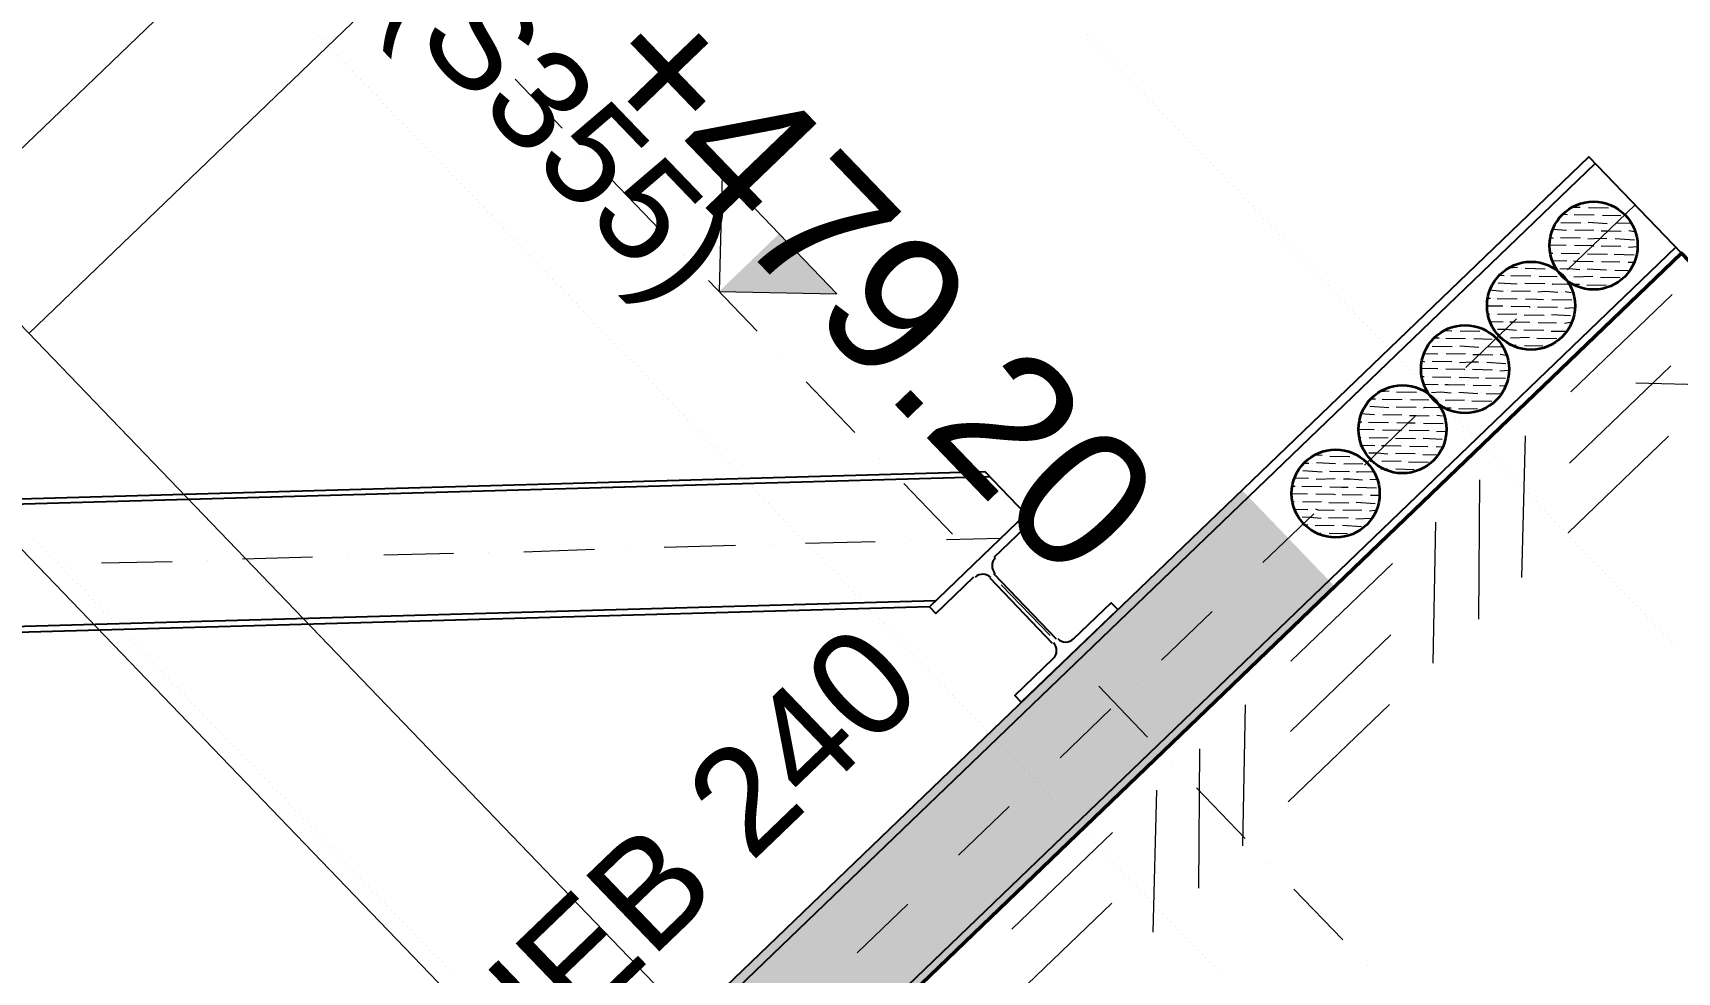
# Model space of a CAD drawing. Header units: metres. Extents: x 2687650.8 to 2687727.1, y 1234407.3 to 1234484.3.
# Drawn here: x 2687704.517 to 2687707.484, y 1234452.762 to 1234454.457 of the extents above; entities that cross this region are included whole.
import ezdxf

# ---------------------------------------------------------------- set-up
doc = ezdxf.new("R2010")
doc.units = ezdxf.units.M
for name, color, linetype in [('PDF_A__BEMH', 7, 'Continuous'), ('PDF_Ebene 2', 7, 'Continuous'), ('PDF_Text', 7, 'Continuous')]:
    doc.layers.add(name, color=color, linetype=linetype)
for name, color, linetype, true_color in [('PDF_Böschung Aushub', 7, 'Continuous', 0x7f7f7f), ('PDF_E_Schnitte_1_50', 7, 'Continuous', 0x7f7f7f), ('PDF_Farbe71', 7, 'Continuous', 0xbfff7f)]:
    doc.layers.add(name, color=color, linetype=linetype, true_color=true_color)
doc.styles.add('PDF Arial', font='arial.ttf')

# ---------------------------------------------------------------- blocks, each defined once
blk = doc.blocks.new('A$C1c84ec86')
at = {"layer": 'PDF_Farbe71', "transparency": 33554559}
blk.add_hatch(color=256, dxfattribs=at).paths.add_polyline_path([(3882.25, 4049.47), (3858.12, 4049.47), (3858.12, 3567.07), (3882.25, 3567.07)])
at = {"layer": 'PDF_A__BEMH', "lineweight": 20}
blk.add_lwpolyline([(3766.89, 4006.29), (3781.92, 4021.31), (3752.07, 4021.31)], close=True, dxfattribs=at)
at = {"layer": 'PDF_A__BEMH', "transparency": 33554559}
blk.add_solid([(3766.89, 4006.29), (3766.89, 4021.31), (3781.92, 4021.31)], dxfattribs=at)
at = {"layer": 'PDF_Böschung Aushub', "lineweight": 18}
for points in [[(3867.43, 4130.75), (3869.76, 4133.08)], [(3868.06, 4133.29), (3868.06, 4133.5)], [(3870.18, 4131.38), (3870.18, 4131.59), (3872.09, 4133.5)], [(3870.39, 4133.71), (3870.39, 4133.71)], [(3864.68, 4129.9), (3867.22, 4132.44)], [(3866.58, 4128), (3869.12, 4130.32)], [(3866.79, 4130.11), (3866.79, 4130.11)], [(3867.64, 4132.86), (3867.64, 4132.86)], [(3869.33, 4128.63), (3870.18, 4129.48), (3871.87, 4131.17)], [(3869.55, 4130.96), (3869.55, 4130.96)], [(3872.09, 4129.48), (3874.63, 4131.81)], [(3872.3, 4131.59), (3872.3, 4131.59)], [(3872.72, 4132.23), (3873.57, 4132.86)], [(3874.84, 4130.11), (3875.9, 4131.38)], [(3862.56, 4127.78), (3863.62, 4128.84)], [(3863.83, 4127.15), (3866.37, 4129.69)], [(3864.25, 4129.48), (3864.25, 4129.48)], [(3865.95, 4125.24), (3868.28, 4127.78)], [(3866.16, 4127.36), (3866.16, 4127.36)], [(3868.7, 4125.88), (3870.18, 4127.57), (3871.03, 4128.42)], [(3868.91, 4128.21), (3868.91, 4128.21)], [(3871.24, 4126.73), (3873.78, 4129.27)], [(3871.66, 4128.84), (3871.66, 4128.84)], [(3873.36, 4124.82), (3875.69, 4127.15)], [(3873.99, 4127.36), (3876.53, 4129.9)], [(3874.2, 4129.69), (3874.2, 4129.69)], [(3876.11, 4125.46), (3878.01, 4127.36)], [(3876.32, 4127.78), (3876.32, 4127.78)], [(3876.74, 4128.21), (3877.38, 4128.84)], [(3862.35, 4125.67), (3862.98, 4126.3)], [(3862.98, 4122.49), (3864.89, 4124.19)], [(3863.2, 4124.4), (3865.74, 4126.94)], [(3863.41, 4126.73), (3863.41, 4126.73)], [(3865.1, 4122.49), (3867.64, 4125.03)], [(3865.31, 4124.82), (3865.31, 4124.82)], [(3867.85, 4123.34), (3870.18, 4125.67), (3870.39, 4125.67)], [(3868.06, 4125.46), (3868.06, 4125.46)], [(3870.6, 4123.97), (3873.14, 4126.51)], [(3870.82, 4126.3), (3870.82, 4126.3)], [(3872.51, 4122.07), (3875.05, 4124.4)], [(3872.72, 4124.19), (3872.72, 4124.19)], [(3873.57, 4126.94), (3873.57, 4126.94)], [(3875.26, 4122.7), (3877.8, 4125.24)], [(3875.47, 4125.03), (3875.47, 4125.03)], [(3862.77, 4123.97), (3862.77, 4123.97)], [(3863.83, 4121.22), (3864.25, 4121.43)], [(3864.68, 4120.16), (3866.79, 4122.28)], [(3864.68, 4122.07), (3864.68, 4122.07)], [(3867.22, 4120.59), (3869.55, 4122.92)], [(3867.43, 4122.7), (3867.43, 4122.7)], [(3869.76, 4121.22), (3870.18, 4121.65), (3872.3, 4123.76)], [(3870.18, 4123.55), (3870.18, 4123.55)], [(3871.87, 4119.32), (3874.2, 4121.86)], [(3872.09, 4121.43), (3872.09, 4121.43)], [(3874.63, 4119.95), (3876.96, 4122.49)], [(3874.84, 4122.28), (3874.84, 4122.28)], [(3877.59, 4122.92), (3877.59, 4122.92)], [(3865.74, 4119.11), (3866.16, 4119.53)], [(3866.58, 4119.95), (3866.58, 4119.95)], [(3867.01, 4118.47), (3868.91, 4120.38)], [(3869.12, 4118.47), (3870.18, 4119.74), (3871.66, 4121.01)], [(3869.33, 4120.8), (3869.33, 4120.8)], [(3870.39, 4117.84), (3870.82, 4118.26)], [(3871.24, 4118.89), (3871.24, 4118.89)], [(3872.72, 4118.26), (3873.57, 4119.11)], [(3873.99, 4119.53), (3873.99, 4119.53)], [(3864.68, 4114.03), (3867.22, 4116.57)], [(3867.43, 4114.87), (3869.76, 4117.2)], [(3867.64, 4116.99), (3867.64, 4116.99)], [(3868.06, 4117.62), (3868.06, 4117.62)], [(3868.7, 4118.05), (3868.7, 4118.05)], [(3869.33, 4112.76), (3870.18, 4113.81), (3871.87, 4115.3)], [(3870.18, 4115.51), (3870.18, 4115.72), (3872.09, 4117.62)], [(3870.39, 4117.84), (3870.39, 4117.84)], [(3872.09, 4113.6), (3874.63, 4116.14)], [(3872.3, 4115.72), (3872.3, 4115.72)], [(3872.72, 4116.35), (3873.57, 4116.99)], [(3874.84, 4114.24), (3875.9, 4115.51)], [(3862.56, 4111.91), (3863.62, 4113.18)], [(3863.83, 4111.27), (3866.37, 4113.81)], [(3864.25, 4113.6), (3864.25, 4113.6)], [(3866.58, 4112.12), (3869.12, 4114.66)], [(3866.79, 4114.24), (3866.79, 4114.24)], [(3868.7, 4110.22), (3870.18, 4111.7), (3871.03, 4112.54)], [(3868.91, 4112.33), (3868.91, 4112.33)], [(3869.55, 4115.08), (3869.55, 4115.08)], [(3871.24, 4110.85), (3873.78, 4113.39)], [(3871.66, 4113.18), (3871.66, 4113.18)], [(3873.99, 4111.7), (3876.53, 4114.03)], [(3874.2, 4113.81), (3874.2, 4113.81)], [(3876.74, 4112.33), (3877.38, 4113.18)], [(3862.35, 4109.79), (3862.98, 4110.43)], [(3863.2, 4108.73), (3865.74, 4111.06)], [(3863.41, 4110.85), (3863.41, 4110.85)], [(3865.95, 4109.37), (3868.28, 4111.91)], [(3866.16, 4111.7), (3866.16, 4111.7)], [(3867.85, 4107.46), (3870.18, 4109.79), (3870.39, 4109.79)], [(3868.06, 4109.58), (3868.06, 4109.58)], [(3870.6, 4108.1), (3873.14, 4110.64)], [(3870.82, 4110.43), (3870.82, 4110.43)], [(3873.36, 4108.95), (3875.69, 4111.27)], [(3873.57, 4111.06), (3873.57, 4111.06)], [(3875.26, 4106.83), (3877.8, 4109.37)], [(3876.11, 4109.58), (3878.01, 4111.49)], [(3876.32, 4111.91), (3876.32, 4111.91)], [(3862.77, 4108.1), (3862.77, 4108.1)], [(3862.98, 4106.62), (3864.89, 4108.31)], [(3864.68, 4104.29), (3866.79, 4106.41)], [(3865.1, 4106.62), (3867.64, 4109.16)], [(3865.31, 4108.95), (3865.31, 4108.95)], [(3867.22, 4104.71), (3869.55, 4107.25)], [(3867.43, 4106.83), (3867.43, 4106.83)], [(3869.76, 4105.35), (3870.18, 4105.77), (3872.3, 4107.89)], [(3870.18, 4107.68), (3870.18, 4107.68)], [(3872.51, 4106.19), (3875.05, 4108.73)], [(3872.72, 4108.31), (3872.72, 4108.31)], [(3874.63, 4104.29), (3876.96, 4106.62)], [(3874.84, 4106.41), (3874.84, 4106.41)], [(3875.47, 4109.16), (3875.47, 4109.16)], [(3877.59, 4107.25), (3877.59, 4107.25)], [(3863.83, 4105.35), (3864.25, 4105.77)], [(3864.68, 4106.19), (3864.68, 4106.19)], [(3865.74, 4103.44), (3866.16, 4103.65)], [(3866.58, 4104.29), (3866.58, 4104.29)], [(3867.01, 4102.6), (3868.91, 4104.5)], [(3869.12, 4102.81), (3870.18, 4103.87), (3871.66, 4105.14)], [(3869.33, 4104.92), (3869.33, 4104.92)], [(3871.87, 4103.44), (3874.2, 4105.98)], [(3872.09, 4105.77), (3872.09, 4105.77)], [(3873.99, 4103.65), (3873.99, 4103.65)], [(3867.43, 4098.57), (3869.76, 4100.9)], [(3867.64, 4100.69), (3867.64, 4100.69)], [(3868.06, 4101.11), (3868.06, 4101.33)], [(3868.7, 4102.17), (3868.7, 4102.17)], [(3870.18, 4099.21), (3870.18, 4099.42), (3872.09, 4101.33)], [(3870.39, 4101.96), (3870.82, 4102.38)], [(3870.39, 4101.54), (3870.39, 4101.54)], [(3871.24, 4103.02), (3871.24, 4103.02)], [(3872.72, 4102.38), (3873.57, 4103.23)], [(3872.72, 4100.06), (3873.57, 4100.69)], [(3863.83, 4094.98), (3866.37, 4097.52)], [(3864.68, 4097.73), (3867.22, 4100.27)], [(3866.58, 4095.82), (3869.12, 4098.15)], [(3866.79, 4097.94), (3866.79, 4097.94)], [(3869.33, 4096.46), (3870.18, 4097.3), (3871.87, 4099)], [(3869.55, 4098.79), (3869.55, 4098.79)], [(3872.09, 4097.3), (3874.63, 4099.63)], [(3872.3, 4099.42), (3872.3, 4099.42)], [(3873.99, 4095.19), (3876.53, 4097.73)], [(3874.2, 4097.52), (3874.2, 4097.52)], [(3874.84, 4097.94), (3875.9, 4099.21)], [(3862.56, 4095.61), (3863.62, 4096.67)], [(3863.2, 4092.22), (3865.74, 4094.76)], [(3863.41, 4094.55), (3863.41, 4094.55)], [(3864.25, 4097.3), (3864.25, 4097.3)], [(3865.95, 4093.07), (3868.28, 4095.61)], [(3866.16, 4095.19), (3866.16, 4095.19)], [(3868.7, 4093.71), (3870.18, 4095.4), (3871.03, 4096.25)], [(3868.91, 4096.03), (3868.91, 4096.03)], [(3871.24, 4094.55), (3873.78, 4097.09)], [(3871.66, 4096.67), (3871.66, 4096.67)], [(3873.36, 4092.65), (3875.69, 4094.98)], [(3873.57, 4094.76), (3873.57, 4094.76)], [(3876.11, 4093.28), (3878.01, 4095.19)], [(3876.32, 4095.61), (3876.32, 4095.61)], [(3876.74, 4096.03), (3877.38, 4096.67)], [(3862.35, 4093.49), (3862.98, 4094.13)], [(3862.77, 4091.8), (3862.77, 4091.8)], [(3862.98, 4090.11), (3864.89, 4092.01)], [(3865.1, 4090.32), (3867.64, 4092.86)], [(3865.31, 4092.65), (3865.31, 4092.65)], [(3867.85, 4091.17), (3870.18, 4093.49), (3870.39, 4093.49)], [(3868.06, 4093.28), (3868.06, 4093.28)], [(3869.76, 4089.05), (3870.18, 4089.47), (3872.3, 4091.59)], [(3870.6, 4091.8), (3873.14, 4094.34)], [(3870.82, 4094.13), (3870.82, 4094.13)], [(3872.51, 4089.9), (3875.05, 4092.22)], [(3872.72, 4092.01), (3872.72, 4092.01)], [(3875.26, 4090.53), (3877.8, 4093.07)], [(3875.47, 4092.86), (3875.47, 4092.86)], [(3863.83, 4089.05), (3864.25, 4089.26)], [(3864.68, 4087.99), (3866.79, 4090.11)], [(3864.68, 4089.9), (3864.68, 4089.9)], [(3867.22, 4088.41), (3869.55, 4090.74)], [(3867.43, 4090.53), (3867.43, 4090.53)], [(3869.12, 4086.3), (3870.18, 4087.57), (3871.66, 4088.84)], [(3869.33, 4088.63), (3869.33, 4088.63)], [(3870.18, 4091.38), (3870.18, 4091.38)], [(3871.87, 4087.14), (3874.2, 4089.68)], [(3872.09, 4089.26), (3872.09, 4089.26)], [(3874.63, 4087.78), (3876.96, 4090.32)], [(3874.84, 4090.11), (3874.84, 4090.11)], [(3877.59, 4090.74), (3877.59, 4090.74)], [(3865.74, 4086.93), (3866.16, 4087.36)], [(3866.58, 4087.78), (3866.58, 4087.78)], [(3867.01, 4086.3), (3868.91, 4088.2)], [(3868.7, 4085.87), (3868.7, 4085.87)], [(3870.39, 4085.66), (3870.82, 4086.09)], [(3870.39, 4085.66), (3870.39, 4085.66)], [(3871.24, 4086.72), (3871.24, 4086.72)], [(3872.72, 4086.09), (3873.57, 4086.93)], [(3873.99, 4087.36), (3873.99, 4087.36)], [(3864.68, 4081.85), (3867.22, 4084.39)], [(3867.43, 4082.7), (3869.76, 4085.03)], [(3867.64, 4084.82), (3867.64, 4084.82)], [(3868.06, 4085.45), (3868.06, 4085.45)], [(3869.33, 4080.58), (3870.18, 4081.43), (3871.87, 4083.12)], [(3869.55, 4082.91), (3869.55, 4082.91)], [(3870.18, 4083.33), (3870.18, 4083.55), (3872.09, 4085.45)], [(3872.09, 4081.43), (3874.63, 4083.97)], [(3872.3, 4083.55), (3872.3, 4083.55)], [(3872.72, 4084.18), (3873.57, 4084.82)], [(3874.84, 4082.06), (3875.9, 4083.33)], [(3862.56, 4079.74), (3863.62, 4081.01)], [(3863.83, 4079.1), (3866.37, 4081.64)], [(3864.25, 4081.43), (3864.25, 4081.43)], [(3865.95, 4077.2), (3868.28, 4079.74)], [(3866.58, 4079.95), (3869.12, 4082.49)], [(3866.79, 4082.06), (3866.79, 4082.06)], [(3868.7, 4078.04), (3870.18, 4079.52), (3871.03, 4080.37)], [(3868.91, 4080.16), (3868.91, 4080.16)], [(3871.24, 4078.68), (3873.78, 4081.22)], [(3871.66, 4081.01), (3871.66, 4081.01)], [(3873.99, 4079.52), (3876.53, 4081.85)], [(3874.2, 4081.64), (3874.2, 4081.64)], [(3876.32, 4079.74), (3876.32, 4079.74)], [(3876.74, 4080.16), (3877.38, 4080.79)], [(3862.35, 4077.62), (3862.98, 4078.25)], [(3863.2, 4076.56), (3865.74, 4078.89)], [(3863.41, 4078.68), (3863.41, 4078.68)], [(3865.1, 4074.44), (3867.64, 4076.98)], [(3865.31, 4076.77), (3865.31, 4076.77)], [(3866.16, 4079.52), (3866.16, 4079.52)], [(3867.85, 4075.29), (3870.18, 4077.62), (3870.39, 4077.62)], [(3868.06, 4077.41), (3868.06, 4077.41)], [(3870.6, 4075.93), (3873.14, 4078.47)], [(3870.82, 4078.25), (3870.82, 4078.25)], [(3873.36, 4076.77), (3875.69, 4079.1)], [(3873.57, 4078.89), (3873.57, 4078.89)], [(3875.26, 4074.66), (3877.8, 4077.2)], [(3875.47, 4076.98), (3875.47, 4076.98)], [(3876.11, 4077.41), (3878.01, 4079.31)], [(3862.77, 4075.93), (3862.77, 4075.93)], [(3862.98, 4074.44), (3864.89, 4076.14)], [(3864.68, 4072.12), (3866.79, 4074.23)], [(3864.68, 4074.02), (3864.68, 4074.02)], [(3867.22, 4072.54), (3869.55, 4075.08)], [(3867.43, 4074.66), (3867.43, 4074.66)], [(3869.76, 4073.17), (3870.18, 4073.6), (3872.3, 4075.71)], [(3870.18, 4075.5), (3870.18, 4075.5)], [(3871.87, 4071.27), (3874.2, 4073.81)], [(3872.51, 4074.02), (3875.05, 4076.56)], [(3872.72, 4076.14), (3872.72, 4076.14)], [(3874.63, 4072.12), (3876.96, 4074.44)], [(3874.84, 4074.23), (3874.84, 4074.23)], [(3877.59, 4075.08), (3877.59, 4075.08)], [(3863.83, 4073.17), (3864.25, 4073.6)], [(3865.74, 4071.27), (3866.16, 4071.48)], [(3866.58, 4072.12), (3866.58, 4072.12)], [(3867.01, 4070.42), (3868.91, 4072.33)], [(3869.12, 4070.63), (3870.18, 4071.69), (3871.66, 4072.96)], [(3869.33, 4072.75), (3869.33, 4072.75)], [(3871.24, 4070.85), (3871.24, 4070.85)], [(3872.09, 4073.6), (3872.09, 4073.6)], [(3872.72, 4070.21), (3873.57, 4071.06)], [(3873.99, 4071.48), (3873.99, 4071.48)], [(3867.43, 4065.98), (3869.76, 4068.52)], [(3867.64, 4068.09), (3867.64, 4068.09)], [(3868.06, 4068.73), (3868.06, 4068.73)], [(3868.7, 4070), (3868.7, 4070)], [(3870.18, 4066.61), (3870.18, 4066.82), (3872.09, 4068.73)], [(3870.39, 4069.79), (3870.82, 4070.21)], [(3870.39, 4068.94), (3870.39, 4068.94)], [(3872.72, 4067.46), (3873.57, 4068.31)], [(3863.83, 4062.59), (3866.37, 4064.92)], [(3864.68, 4065.13), (3867.22, 4067.67)], [(3866.58, 4063.22), (3869.12, 4065.77)], [(3866.79, 4065.55), (3866.79, 4065.55)], [(3869.33, 4064.07), (3870.18, 4064.92), (3871.87, 4066.4)], [(3869.55, 4066.19), (3869.55, 4066.19)], [(3872.09, 4064.71), (3874.63, 4067.25)], [(3872.3, 4067.04), (3872.3, 4067.04)], [(3873.99, 4062.8), (3876.53, 4065.13)], [(3874.2, 4064.92), (3874.2, 4064.92)], [(3874.84, 4065.55), (3875.9, 4066.61)], [(3862.56, 4063.22), (3863.62, 4064.28)], [(3863.2, 4059.84), (3865.74, 4062.17)], [(3863.41, 4061.95), (3863.41, 4061.95)], [(3864.25, 4064.71), (3864.25, 4064.71)], [(3865.95, 4060.47), (3868.28, 4063.01)], [(3866.16, 4062.8), (3866.16, 4062.8)], [(3868.7, 4061.32), (3870.18, 4062.8), (3871.03, 4063.65)], [(3868.91, 4063.44), (3868.91, 4063.44)], [(3871.24, 4061.95), (3873.78, 4064.5)], [(3871.66, 4064.28), (3871.66, 4064.28)], [(3873.36, 4060.05), (3875.69, 4062.59)], [(3873.57, 4062.17), (3873.57, 4062.17)], [(3876.11, 4060.68), (3878.01, 4062.8)], [(3876.32, 4063.01), (3876.32, 4063.01)], [(3876.74, 4063.44), (3877.38, 4064.28)], [(3862.35, 4060.9), (3862.98, 4061.53)], [(3862.77, 4059.2), (3862.77, 4059.2)], [(3862.98, 4057.72), (3864.89, 4059.63)], [(3865.1, 4057.72), (3867.64, 4060.26)], [(3865.31, 4060.05), (3865.31, 4060.05)], [(3867.85, 4058.57), (3870.18, 4060.9), (3870.39, 4061.11)], [(3868.06, 4060.68), (3868.06, 4060.68)], [(3869.76, 4056.66), (3870.18, 4056.87), (3872.3, 4058.99)], [(3870.6, 4059.2), (3873.14, 4061.74)], [(3870.82, 4061.53), (3870.82, 4061.53)], [(3872.51, 4057.3), (3875.05, 4059.84)], [(3872.72, 4059.63), (3872.72, 4059.63)], [(3875.26, 4058.14), (3877.8, 4060.47)], [(3875.47, 4060.26), (3875.47, 4060.26)], [(3863.83, 4056.45), (3864.25, 4056.87)], [(3864.68, 4055.39), (3866.79, 4057.51)], [(3864.68, 4057.3), (3864.68, 4057.3)], [(3867.22, 4055.82), (3869.55, 4058.36)], [(3867.43, 4058.14), (3867.43, 4058.14)], [(3869.12, 4053.91), (3870.18, 4054.97), (3871.66, 4056.24)], [(3869.33, 4056.03), (3869.33, 4056.03)], [(3870.18, 4058.78), (3870.18, 4058.78)], [(3871.87, 4054.55), (3874.2, 4057.09)], [(3872.09, 4056.87), (3872.09, 4056.87)], [(3874.63, 4055.39), (3876.96, 4057.72)], [(3874.84, 4057.51), (3874.84, 4057.51)], [(3877.59, 4058.36), (3877.59, 4058.36)], [(3865.74, 4054.55), (3866.16, 4054.76)], [(3866.58, 4055.39), (3866.58, 4055.39)], [(3867.01, 4053.7), (3868.91, 4055.6)], [(3868.7, 4053.28), (3868.7, 4053.28)], [(3870.39, 4053.06), (3870.82, 4053.7)], [(3871.24, 4054.12), (3871.24, 4054.12)], [(3872.72, 4053.49), (3873.57, 4054.33)], [(3873.99, 4054.76), (3873.99, 4054.76)]]:
    blk.add_lwpolyline(points, dxfattribs=at)
at = {"layer": 'PDF_Böschung Aushub', "color": 7, "lineweight": 20}
for points in [[(3834.2, 4012), (3827.64, 4004.8)], [(3823.19, 4000.15), (3823.19, 4000.15)], [(3818.96, 3995.28), (3810.49, 3985.97)], [(3806.26, 3981.31), (3806.26, 3981.31)], [(3802.02, 3976.65), (3793.35, 3967.13)], [(3789.11, 3962.47), (3789.11, 3962.47)], [(3784.88, 3957.81), (3776.41, 3948.29)], [(3771.97, 3943.63), (3771.97, 3943.63)], [(3767.73, 3938.97), (3759.27, 3929.66)], [(3755.03, 3924.79), (3755.03, 3924.79)], [(3750.59, 3920.14), (3742.12, 3910.82)], [(3737.89, 3906.17), (3737.89, 3906.17)], [(3733.65, 3901.3), (3724.98, 3891.98)], [(3720.74, 3887.33), (3720.74, 3887.33)]]:
    blk.add_lwpolyline(points, dxfattribs=at)
at = {"layer": 'PDF_Böschung Aushub', "color": 7, "lineweight": 35}
for centre in [(3870.29, 4125.77), (3870.29, 4110.11), (3870.29, 4093.6), (3870.29, 4077.94), (3870.29, 4061.21)]:
    blk.add_circle(centre, 7.94, dxfattribs=at)
at = {"layer": 'PDF_E_Schnitte_1_50', "lineweight": 18}
for points in [[(3882.25, 3694.07), (3882.25, 3729.21), (3882.25, 3764.13), (3882.25, 3799.27), (3882.25, 3834.2), (3882.25, 3869.12), (3882.25, 3904.26), (3882.25, 3939.19), (3882.25, 3974.32), (3882.25, 4009.25), (3882.25, 4044.17), (3882.25, 4079.31), (3882.25, 4114.24), (3882.25, 4136.25), (3920.14, 4136.25), (3955.06, 4136.25), (3990.2, 4136.25), (4025.12, 4136.25), (4060.05, 4136.25), (4095.19, 4136.25), (4133.08, 4136.25)], [(3911.67, 4132.02), (3893.47, 4114.03)], [(3886.48, 4104.5), (3886.48, 4129.9)], [(3895.58, 4095.4), (3895.58, 4120.8)], [(3904.47, 4086.51), (3904.47, 4111.7)], [(3886.48, 4093.07), (3904.47, 4074.87)], [(3886.48, 4081.64), (3904.47, 4064.07)], [(3886.48, 4070.63), (3904.47, 4052.64)], [(3886.48, 4034.44), (3886.48, 4059.84)], [(3895.58, 4025.55), (3895.58, 4050.74)], [(3661.05, 3911.25), (3661.05, 4043.33), (3686.03, 4043.33), (3686.03, 3911.25)], [(3904.47, 4016.45), (3904.47, 4041.85)], [(3886.48, 4023.01), (3904.47, 4005.02)], [(3886.48, 4011.58), (3904.47, 3994.01)], [(3886.48, 4000.78), (3904.47, 3982.58)], [(3886.48, 3964.59), (3886.48, 3989.78)], [(3895.58, 3955.48), (3895.58, 3980.89)], [(3351.17, 3911.25), (3853.04, 3911.25), (3853.04, 3883.31), (3853.04, 3609.19), (3853.04, 3584.21), (3346.3, 3584.21)], [(3351.17, 3883.31), (3828.06, 3883.31), (3828.06, 3609.19), (3345.03, 3609.19)]]:
    blk.add_lwpolyline(points, dxfattribs=at)
at = {"layer": 'PDF_E_Schnitte_1_50', "color": 160, "lineweight": 25, "true_color": 0x3333ff}
for points in [[(3858.12, 3317.09), (3858.12, 4136.25), (3882.25, 4136.25), (3882.25, 3317.09)], [(3859.81, 3317.09), (3859.81, 4136.25)], [(3880.77, 4136.25), (3880.77, 3317.09)], [(3834.2, 4018.35), (3823.61, 4018.35), (3393.5, 3544.84)], [(3824.88, 4018.35), (3394.13, 3544.21)], [(3835.89, 4008.83), (3835.89, 4018.35), (3834.2, 4018.35), (3834.2, 3994.22), (3835.89, 3994.22), (3835.89, 4003.75)], [(3856.42, 4003.75), (3856.42, 3994.22), (3858.12, 3994.22), (3858.12, 4018.35), (3856.42, 4018.35), (3856.42, 4008.83)], [(3854.31, 4006.71), (3838.01, 4006.71)], [(3838.01, 4005.65), (3854.31, 4005.65)], [(3834.2, 3995.7), (3410.43, 3529.39)], [(3834.2, 3994.22), (3411.28, 3528.76)]]:
    blk.add_lwpolyline(points, dxfattribs=at)
at = {"layer": 'PDF_E_Schnitte_1_50', "color": 7, "lineweight": 20}
for points in [[(3870.18, 4119.32), (3870.18, 4136.25)], [(3870.18, 4112.97), (3870.18, 4112.97)], [(3870.18, 4093.92), (3870.18, 4106.62)], [(3870.18, 4087.57), (3870.18, 4087.57)], [(3870.18, 4068.52), (3870.18, 4081.22)], [(3870.18, 4062.17), (3870.18, 4062.17)], [(3870.18, 4043.12), (3870.18, 4055.82)], [(3870.18, 4036.77), (3870.18, 4036.77)], [(3870.18, 4017.72), (3870.18, 4030.42)], [(3870.18, 4011.37), (3870.18, 4011.37)], [(3726.03, 4006.29), (3713.76, 4006.29)], [(3732.38, 4006.29), (3732.38, 4006.29)], [(3751.43, 4006.29), (3738.73, 4006.29)], [(3757.78, 4006.29), (3757.78, 4006.29)], [(3776.83, 4006.29), (3764.13, 4006.29)], [(3783.19, 4006.29), (3783.19, 4006.29)], [(3802.24, 4006.29), (3789.54, 4006.29)], [(3808.59, 4006.29), (3808.59, 4006.29)], [(3827.64, 4006.29), (3814.94, 4006.29)], [(3833.99, 4006.29), (3833.99, 4006.29)], [(3853.04, 4006.29), (3840.34, 4006.29)], [(3859.39, 4006.29), (3859.39, 4006.29)], [(3878.44, 4006.29), (3865.74, 4006.29)], [(3884.79, 4006.29), (3884.79, 4006.29)], [(3903.84, 4006.29), (3891.14, 4006.29)], [(3910.19, 4006.29), (3910.19, 4006.29)], [(3929.24, 4006.29), (3916.54, 4006.29)], [(3935.59, 4006.29), (3935.59, 4006.29)], [(3870.18, 3992.32), (3870.18, 4005.02)], [(3870.18, 3985.97), (3870.18, 3985.97)], [(3870.18, 3966.91), (3870.18, 3979.62)], [(3870.18, 3960.56), (3870.18, 3960.56)], [(3870.18, 3941.51), (3870.18, 3954.21)]]:
    blk.add_lwpolyline(points, dxfattribs=at)
at = {"layer": 'PDF_E_Schnitte_1_50', "color": 7, "lineweight": 50}
blk.add_lwpolyline([(3882.25, 3332.12), (3882.25, 4136.25), (4133.08, 4136.25)], dxfattribs=at)
at = {"layer": 'PDF_E_Schnitte_1_50', "color": 160, "lineweight": 25, "true_color": 0x3333ff}
for centre, start, end in [((3838.11, 4008.93), 180.0047, 269.9953), ((3854.41, 4008.93), 270.0047, 359.9953), ((3838.11, 4003.85), 90.0047, 179.9953), ((3854.41, 4003.85), 0.0047, 89.9953)]:
    blk.add_arc(centre, 2.01, start, end, dxfattribs=at)
at = {"layer": 'PDF_Ebene 2', "lineweight": 20}
for points in [[(3779.59, 4086.3), (3779.59, 4086.3)], [(3780.43, 4086.3), (3780.43, 4086.3)], [(3781.49, 4086.3), (3781.49, 4086.3)], [(3782.55, 4086.3), (3782.55, 4086.3)], [(3783.4, 4086.3), (3783.4, 4086.3)], [(3784.46, 4086.3), (3784.46, 4086.3)], [(3785.51, 4086.3), (3785.51, 4086.3)], [(3786.57, 4086.3), (3786.57, 4086.3)], [(3787.42, 4086.3), (3787.42, 4086.3)], [(3788.48, 4086.3), (3788.48, 4086.3)], [(3789.54, 4086.3), (3789.54, 4086.3)], [(3790.59, 4086.3), (3790.59, 4086.3)], [(3791.44, 4086.3), (3791.44, 4086.3)], [(3792.5, 4086.3), (3792.5, 4086.3)], [(3793.56, 4086.3), (3793.56, 4086.3)], [(3794.4, 4086.3), (3794.4, 4086.3)], [(3795.46, 4086.3), (3795.46, 4086.3)], [(3796.52, 4086.3), (3796.52, 4086.3)], [(3797.58, 4086.3), (3797.58, 4086.3)], [(3798.43, 4086.3), (3798.43, 4086.3)], [(3799.48, 4086.3), (3799.48, 4086.3)], [(3800.54, 4086.3), (3800.54, 4086.3)], [(3801.6, 4086.3), (3801.6, 4086.3)], [(3802.45, 4086.3), (3802.45, 4086.3)], [(3803.51, 4086.3), (3803.51, 4086.3)], [(3804.56, 4086.3), (3804.56, 4086.3)], [(3805.41, 4086.3), (3805.41, 4086.3)], [(3806.47, 4086.3), (3806.47, 4086.3)], [(3807.53, 4086.3), (3807.53, 4086.3)], [(3808.59, 4086.3), (3808.59, 4086.3)], [(3809.43, 4086.3), (3809.43, 4086.3)], [(3810.49, 4086.3), (3810.49, 4086.3)], [(3811.55, 4086.3), (3811.55, 4086.3)], [(3812.4, 4086.3), (3812.4, 4086.3)], [(3813.45, 4086.3), (3813.45, 4086.3)], [(3814.51, 4086.3), (3814.51, 4086.3)], [(3815.57, 4086.3), (3815.57, 4086.3)], [(3816.42, 4086.3), (3816.42, 4086.3)], [(3817.48, 4086.3), (3817.48, 4086.3)], [(3818.53, 4086.3), (3818.53, 4086.3)], [(3819.59, 4086.3), (3819.59, 4086.3)], [(3820.44, 4086.3), (3820.44, 4086.3)], [(3821.5, 4086.3), (3821.5, 4086.3)], [(3822.56, 4086.3), (3822.56, 4086.3)], [(3823.4, 4086.3), (3823.4, 4086.3)], [(3824.46, 4086.3), (3824.46, 4086.3)], [(3825.52, 4086.3), (3825.52, 4086.3)], [(3826.58, 4086.3), (3826.58, 4086.3)], [(3827.42, 4086.3), (3827.42, 4086.3)], [(3828.48, 4086.3), (3828.48, 4086.3)], [(3829.54, 4086.3), (3829.54, 4086.3)], [(3830.6, 4086.3), (3830.6, 4086.3)], [(3831.45, 4086.3), (3831.45, 4086.3)], [(3832.5, 4086.3), (3832.5, 4086.3)], [(3833.56, 4086.3), (3833.56, 4086.3)], [(3834.41, 4086.3), (3834.41, 4086.3)], [(3835.47, 4086.3), (3835.47, 4086.3)], [(3836.53, 4086.3), (3836.53, 4086.3)], [(3837.58, 4086.3), (3837.58, 4086.3)], [(3838.43, 4086.3), (3838.43, 4086.3)], [(3839.49, 4086.3), (3839.49, 4086.3)], [(3840.55, 4086.3), (3840.55, 4086.3)], [(3841.61, 4086.3), (3841.61, 4086.3)], [(3842.45, 4086.3), (3842.45, 4086.3)], [(3843.51, 4086.3), (3843.51, 4086.3)], [(3844.57, 4086.3), (3844.57, 4086.3)], [(3845.42, 4086.3), (3845.42, 4086.3)], [(3846.47, 4086.3), (3846.47, 4086.3)], [(3847.53, 4086.3), (3847.53, 4086.3)], [(3848.59, 4086.3), (3848.59, 4086.3)], [(3849.44, 4086.3), (3849.44, 4086.3)], [(3850.5, 4086.3), (3850.5, 4086.3)], [(3851.55, 4086.3), (3851.55, 4086.3)], [(3852.4, 4086.3), (3852.4, 4086.3)], [(3853.46, 4086.3), (3853.46, 4086.3)], [(3854.52, 4086.3), (3854.52, 4086.3)], [(3855.58, 4086.3), (3855.58, 4086.3)], [(3856.42, 4086.3), (3856.42, 4086.3)], [(3857.48, 4086.3), (3857.48, 4086.3)], [(3858.54, 4086.3), (3858.54, 4086.3)], [(3859.6, 4086.3), (3859.6, 4086.3)], [(3860.44, 4086.3), (3860.44, 4086.3)], [(3861.5, 4086.3), (3861.5, 4086.3)], [(3862.56, 4086.3), (3862.56, 4086.3)], [(3863.41, 4086.3), (3863.41, 4086.3)], [(3864.47, 4086.3), (3864.47, 4086.3)], [(3865.52, 4086.3), (3865.52, 4086.3)], [(3866.58, 4086.3), (3866.58, 4086.3)], [(3867.43, 4086.3), (3867.43, 4086.3)], [(3868.49, 4086.3), (3868.49, 4086.3)], [(3869.55, 4086.3), (3869.55, 4086.3)], [(3870.6, 4086.3), (3870.6, 4086.3)], [(3871.45, 4086.3), (3871.45, 4086.3)], [(3872.51, 4086.3), (3872.51, 4086.3)], [(3873.57, 4086.3), (3873.57, 4086.3)], [(3874.42, 4086.3), (3874.42, 4086.3)], [(3875.47, 4086.3), (3875.47, 4086.3)], [(3876.53, 4086.3), (3876.53, 4086.3)], [(3877.59, 4086.3), (3877.59, 4086.3)], [(3878.44, 4086.3), (3878.44, 4086.3)], [(3879.5, 4086.3), (3879.5, 4086.3)], [(3880.55, 4086.3), (3880.55, 4086.3)], [(3881.61, 4086.3), (3881.61, 4086.3)], [(3882.46, 4086.3), (3882.46, 4086.3)], [(3883.52, 4086.3), (3883.52, 4086.3)], [(3884.58, 4086.3), (3884.58, 4086.3)], [(3885.42, 4086.3), (3885.42, 4086.3)], [(3886.48, 4086.3), (3886.48, 4086.3)], [(3887.54, 4086.3), (3887.54, 4086.3)], [(3888.6, 4086.3), (3888.6, 4086.3)], [(3889.44, 4086.3), (3889.44, 4086.3)], [(3890.5, 4086.3), (3890.5, 4086.3)], [(3891.56, 4086.3), (3891.56, 4086.3)], [(3892.41, 4086.3), (3892.41, 4086.3)], [(3893.47, 4086.3), (3893.47, 4086.3)], [(3894.52, 4086.3), (3894.52, 4086.3)], [(3895.58, 4086.3), (3895.58, 4086.3)], [(3896.43, 4086.3), (3896.43, 4086.3)], [(3897.49, 4086.3), (3897.49, 4086.3)], [(3898.55, 4086.3), (3898.55, 4086.3)], [(3899.6, 4086.3), (3899.6, 4086.3)], [(3900.45, 4086.3), (3900.45, 4086.3)], [(3901.51, 4086.3), (3901.51, 4086.3)], [(3902.57, 4086.3), (3902.57, 4086.3)], [(3903.41, 4086.3), (3903.41, 4086.3)], [(3904.47, 4086.3), (3904.47, 4086.3)], [(3905.53, 4086.3), (3905.53, 4086.3)], [(3906.59, 4086.3), (3906.59, 4086.3)], [(3907.44, 4086.3), (3907.44, 4086.3)], [(3908.49, 4086.3), (3908.49, 4086.3)], [(3909.55, 4086.3), (3909.55, 4086.3)], [(3910.61, 4086.3), (3910.61, 4086.3)], [(3911.46, 4086.3), (3911.46, 4086.3)], [(3912.52, 4086.3), (3912.52, 4086.3)], [(3913.57, 4086.3), (3913.57, 4086.3)], [(3914.42, 4086.3), (3914.42, 4086.3)], [(3915.48, 4086.3), (3915.48, 4086.3)], [(3916.54, 4086.3), (3916.54, 4086.3)], [(3917.6, 4086.3), (3917.6, 4086.3)], [(3918.44, 4086.3), (3918.44, 4086.3)], [(3919.5, 4086.3), (3919.5, 4086.3)], [(3920.56, 4086.3), (3920.56, 4086.3)], [(3921.62, 4086.3), (3921.62, 4086.3)], [(3922.46, 4086.3), (3922.46, 4086.3)], [(3923.52, 4086.3), (3923.52, 4086.3)], [(3924.58, 4086.3), (3924.58, 4086.3)], [(3925.43, 4086.3), (3925.43, 4086.3)], [(3926.49, 4086.3), (3926.49, 4086.3)], [(3927.54, 4086.3), (3927.54, 4086.3)], [(3928.6, 4086.3), (3928.6, 4086.3)], [(3929.45, 4086.3), (3929.45, 4086.3)], [(3930.51, 4086.3), (3930.51, 4086.3)], [(3931.57, 4086.3), (3931.57, 4086.3)], [(3932.41, 4086.3), (3932.41, 4086.3)], [(3683.49, 3986.18), (3683.49, 3986.18)], [(3684.55, 3986.18), (3684.55, 3986.18)], [(3685.39, 3986.18), (3685.39, 3986.18)], [(3686.45, 3986.18), (3686.45, 3986.18)], [(3687.51, 3986.18), (3687.51, 3986.18)], [(3688.57, 3986.18), (3688.57, 3986.18)], [(3689.42, 3986.18), (3689.42, 3986.18)], [(3690.47, 3986.18), (3690.47, 3986.18)], [(3691.53, 3986.18), (3691.53, 3986.18)], [(3692.38, 3986.18), (3692.38, 3986.18)], [(3693.44, 3986.18), (3693.44, 3986.18)], [(3694.5, 3986.18), (3694.5, 3986.18)], [(3695.55, 3986.18), (3695.55, 3986.18)], [(3696.4, 3986.18), (3696.4, 3986.18)], [(3697.46, 3986.18), (3697.46, 3986.18)], [(3698.52, 3986.18), (3698.52, 3986.18)], [(3699.58, 3986.18), (3699.58, 3986.18)], [(3700.42, 3986.18), (3700.42, 3986.18)], [(3701.48, 3986.18), (3701.48, 3986.18)], [(3702.54, 3986.18), (3702.54, 3986.18)], [(3703.39, 3986.18), (3703.39, 3986.18)], [(3704.44, 3986.18), (3704.44, 3986.18)], [(3705.5, 3986.18), (3705.5, 3986.18)], [(3706.56, 3986.18), (3706.56, 3986.18)], [(3707.41, 3986.18), (3707.41, 3986.18)], [(3708.47, 3986.18), (3708.47, 3986.18)], [(3709.52, 3986.18), (3709.52, 3986.18)], [(3710.58, 3986.18), (3710.58, 3986.18)], [(3711.43, 3986.18), (3711.43, 3986.18)], [(3712.49, 3986.18), (3712.49, 3986.18)], [(3713.55, 3986.18), (3713.55, 3986.18)], [(3714.39, 3986.18), (3714.39, 3986.18)], [(3715.45, 3986.18), (3715.45, 3986.18)], [(3716.51, 3986.18), (3716.51, 3986.18)], [(3717.57, 3986.18), (3717.57, 3986.18)], [(3718.41, 3986.18), (3718.41, 3986.18)], [(3719.47, 3986.18), (3719.47, 3986.18)], [(3720.53, 3986.18), (3720.53, 3986.18)], [(3721.59, 3986.18), (3721.59, 3986.18)], [(3722.44, 3986.18), (3722.44, 3986.18)], [(3723.49, 3986.18), (3723.49, 3986.18)], [(3724.55, 3986.18), (3724.55, 3986.18)], [(3725.4, 3986.18), (3725.4, 3986.18)], [(3726.46, 3986.18), (3726.46, 3986.18)], [(3727.52, 3986.18), (3727.52, 3986.18)], [(3728.57, 3986.18), (3728.57, 3986.18)], [(3729.42, 3986.18), (3729.42, 3986.18)], [(3730.48, 3986.18), (3730.48, 3986.18)], [(3731.54, 3986.18), (3731.54, 3986.18)], [(3732.38, 3986.18), (3732.38, 3986.18)], [(3733.44, 3986.18), (3733.44, 3986.18)], [(3734.5, 3986.18), (3734.5, 3986.18)], [(3735.56, 3986.18), (3735.56, 3986.18)], [(3736.41, 3986.18), (3736.41, 3986.18)], [(3737.46, 3986.18), (3737.46, 3986.18)], [(3738.52, 3986.18), (3738.52, 3986.18)], [(3739.58, 3986.18), (3739.58, 3986.18)], [(3740.43, 3986.18), (3740.43, 3986.18)], [(3741.49, 3986.18), (3741.49, 3986.18)], [(3742.54, 3986.18), (3742.54, 3986.18)], [(3743.39, 3986.18), (3743.39, 3986.18)], [(3744.45, 3986.18), (3744.45, 3986.18)], [(3745.51, 3986.18), (3745.51, 3986.18)], [(3746.57, 3986.18), (3746.57, 3986.18)], [(3747.41, 3986.18), (3747.41, 3986.18)], [(3748.47, 3986.18), (3748.47, 3986.18)], [(3749.53, 3986.18), (3749.53, 3986.18)], [(3750.59, 3986.18), (3750.59, 3986.18)], [(3751.43, 3986.18), (3751.43, 3986.18)], [(3752.49, 3986.18), (3752.49, 3986.18)], [(3753.55, 3986.18), (3753.55, 3986.18)], [(3754.4, 3986.18), (3754.4, 3986.18)], [(3755.46, 3986.18), (3755.46, 3986.18)], [(3756.51, 3986.18), (3756.51, 3986.18)], [(3757.57, 3986.18), (3757.57, 3986.18)], [(3758.42, 3986.18), (3758.42, 3986.18)], [(3759.48, 3986.18), (3759.48, 3986.18)], [(3760.54, 3986.18), (3760.54, 3986.18)], [(3761.59, 3986.18), (3761.59, 3986.18)], [(3762.44, 3986.18), (3762.44, 3986.18)], [(3763.5, 3986.18), (3763.5, 3986.18)], [(3764.56, 3986.18), (3764.56, 3986.18)], [(3765.4, 3986.18), (3765.4, 3986.18)], [(3766.46, 3986.18), (3766.46, 3986.18)], [(3767.52, 3986.18), (3767.52, 3986.18)], [(3768.58, 3986.18), (3768.58, 3986.18)], [(3769.43, 3986.18), (3769.43, 3986.18)], [(3770.48, 3986.18), (3770.48, 3986.18)], [(3771.54, 3986.18), (3771.54, 3986.18)], [(3772.39, 3986.18), (3772.39, 3986.18)], [(3773.45, 3986.18), (3773.45, 3986.18)], [(3774.51, 3986.18), (3774.51, 3986.18)], [(3775.56, 3986.18), (3775.56, 3986.18)], [(3776.41, 3986.18), (3776.41, 3986.18)], [(3777.47, 3986.18), (3777.47, 3986.18)], [(3778.53, 3986.18), (3778.53, 3986.18)], [(3779.59, 3986.18), (3779.59, 3986.18)], [(3780.43, 3986.18), (3780.43, 3986.18)], [(3781.49, 3986.18), (3781.49, 3986.18)], [(3782.55, 3986.18), (3782.55, 3986.18)], [(3783.4, 3986.18), (3783.4, 3986.18)], [(3784.46, 3986.18), (3784.46, 3986.18)], [(3785.51, 3986.18), (3785.51, 3986.18)], [(3786.57, 3986.18), (3786.57, 3986.18)], [(3787.42, 3986.18), (3787.42, 3986.18)], [(3788.48, 3986.18), (3788.48, 3986.18)], [(3789.54, 3986.18), (3789.54, 3986.18)], [(3790.59, 3986.18), (3790.59, 3986.18)], [(3791.44, 3986.18), (3791.44, 3986.18)], [(3792.5, 3986.18), (3792.5, 3986.18)], [(3793.56, 3986.18), (3793.56, 3986.18)], [(3794.4, 3986.18), (3794.4, 3986.18)], [(3795.46, 3986.18), (3795.46, 3986.18)], [(3796.52, 3986.18), (3796.52, 3986.18)], [(3797.58, 3986.18), (3797.58, 3986.18)], [(3798.43, 3986.18), (3798.43, 3986.18)], [(3799.48, 3986.18), (3799.48, 3986.18)], [(3800.54, 3986.18), (3800.54, 3986.18)], [(3801.6, 3986.18), (3801.6, 3986.18)], [(3802.45, 3986.18), (3802.45, 3986.18)], [(3803.51, 3986.18), (3803.51, 3986.18)], [(3804.56, 3986.18), (3804.56, 3986.18)], [(3805.41, 3986.18), (3805.41, 3986.18)], [(3806.47, 3986.18), (3806.47, 3986.18)], [(3807.53, 3986.18), (3807.53, 3986.18)], [(3808.59, 3986.18), (3808.59, 3986.18)], [(3809.43, 3986.18), (3809.43, 3986.18)], [(3810.49, 3986.18), (3810.49, 3986.18)], [(3811.55, 3986.18), (3811.55, 3986.18)], [(3812.4, 3986.18), (3812.4, 3986.18)], [(3813.45, 3986.18), (3813.45, 3986.18)], [(3814.51, 3986.18), (3814.51, 3986.18)], [(3815.57, 3986.18), (3815.57, 3986.18)], [(3816.42, 3986.18), (3816.42, 3986.18)], [(3817.48, 3986.18), (3817.48, 3986.18)], [(3818.53, 3986.18), (3818.53, 3986.18)], [(3819.59, 3986.18), (3819.59, 3986.18)], [(3820.44, 3986.18), (3820.44, 3986.18)], [(3821.5, 3986.18), (3821.5, 3986.18)], [(3822.56, 3986.18), (3822.56, 3986.18)], [(3823.4, 3986.18), (3823.4, 3986.18)], [(3824.46, 3986.18), (3824.46, 3986.18)], [(3825.52, 3986.18), (3825.52, 3986.18)], [(3826.58, 3986.18), (3826.58, 3986.18)], [(3827.42, 3986.18), (3827.42, 3986.18)], [(3828.48, 3986.18), (3828.48, 3986.18)], [(3829.54, 3986.18), (3829.54, 3986.18)], [(3830.6, 3986.18), (3830.6, 3986.18)], [(3831.45, 3986.18), (3831.45, 3986.18)], [(3832.5, 3986.18), (3832.5, 3986.18)], [(3833.56, 3986.18), (3833.56, 3986.18)], [(3834.41, 3986.18), (3834.41, 3986.18)], [(3835.47, 3986.18), (3835.47, 3986.18)], [(3836.53, 3986.18), (3836.53, 3986.18)], [(3837.58, 3986.18), (3837.58, 3986.18)], [(3838.43, 3986.18), (3838.43, 3986.18)], [(3839.49, 3986.18), (3839.49, 3986.18)], [(3840.55, 3986.18), (3840.55, 3986.18)], [(3841.61, 3986.18), (3841.61, 3986.18)], [(3842.45, 3986.18), (3842.45, 3986.18)], [(3843.51, 3986.18), (3843.51, 3986.18)], [(3844.57, 3986.18), (3844.57, 3986.18)], [(3845.42, 3986.18), (3845.42, 3986.18)], [(3846.47, 3986.18), (3846.47, 3986.18)], [(3847.53, 3986.18), (3847.53, 3986.18)], [(3848.59, 3986.18), (3848.59, 3986.18)], [(3849.44, 3986.18), (3849.44, 3986.18)], [(3850.5, 3986.18), (3850.5, 3986.18)], [(3851.55, 3986.18), (3851.55, 3986.18)], [(3852.4, 3986.18), (3852.4, 3986.18)], [(3853.46, 3986.18), (3853.46, 3986.18)], [(3854.52, 3986.18), (3854.52, 3986.18)], [(3855.58, 3986.18), (3855.58, 3986.18)], [(3856.42, 3986.18), (3856.42, 3986.18)], [(3857.48, 3986.18), (3857.48, 3986.18)], [(3858.54, 3986.18), (3858.54, 3986.18)], [(3859.6, 3986.18), (3859.6, 3986.18)], [(3860.44, 3986.18), (3860.44, 3986.18)], [(3861.5, 3986.18), (3861.5, 3986.18)], [(3862.56, 3986.18), (3862.56, 3986.18)], [(3863.41, 3986.18), (3863.41, 3986.18)], [(3864.47, 3986.18), (3864.47, 3986.18)], [(3865.52, 3986.18), (3865.52, 3986.18)], [(3866.58, 3986.18), (3866.58, 3986.18)], [(3867.43, 3986.18), (3867.43, 3986.18)], [(3868.49, 3986.18), (3868.49, 3986.18)], [(3869.55, 3986.18), (3869.55, 3986.18)], [(3870.6, 3986.18), (3870.6, 3986.18)], [(3871.45, 3986.18), (3871.45, 3986.18)], [(3872.51, 3986.18), (3872.51, 3986.18)], [(3873.57, 3986.18), (3873.57, 3986.18)], [(3874.42, 3986.18), (3874.42, 3986.18)], [(3875.47, 3986.18), (3875.47, 3986.18)], [(3876.53, 3986.18), (3876.53, 3986.18)], [(3877.59, 3986.18), (3877.59, 3986.18)], [(3878.44, 3986.18), (3878.44, 3986.18)], [(3879.5, 3986.18), (3879.5, 3986.18)], [(3880.55, 3986.18), (3880.55, 3986.18)], [(3881.61, 3986.18), (3881.61, 3986.18)], [(3882.46, 3986.18), (3882.46, 3986.18)], [(3883.52, 3986.18), (3883.52, 3986.18)], [(3884.58, 3986.18), (3884.58, 3986.18)], [(3885.42, 3986.18), (3885.42, 3986.18)], [(3886.48, 3986.18), (3886.48, 3986.18)], [(3887.54, 3986.18), (3887.54, 3986.18)], [(3888.6, 3986.18), (3888.6, 3986.18)], [(3889.44, 3986.18), (3889.44, 3986.18)], [(3890.5, 3986.18), (3890.5, 3986.18)], [(3891.56, 3986.18), (3891.56, 3986.18)], [(3892.41, 3986.18), (3892.41, 3986.18)], [(3893.47, 3986.18), (3893.47, 3986.18)], [(3894.52, 3986.18), (3894.52, 3986.18)], [(3895.58, 3986.18), (3895.58, 3986.18)], [(3896.43, 3986.18), (3896.43, 3986.18)], [(3897.49, 3986.18), (3897.49, 3986.18)], [(3898.55, 3986.18), (3898.55, 3986.18)], [(3899.6, 3986.18), (3899.6, 3986.18)], [(3900.45, 3986.18), (3900.45, 3986.18)], [(3901.51, 3986.18), (3901.51, 3986.18)], [(3902.57, 3986.18), (3902.57, 3986.18)], [(3903.41, 3986.18), (3903.41, 3986.18)], [(3904.47, 3986.18), (3904.47, 3986.18)], [(3905.53, 3986.18), (3905.53, 3986.18)], [(3906.59, 3986.18), (3906.59, 3986.18)], [(3907.44, 3986.18), (3907.44, 3986.18)], [(3908.49, 3986.18), (3908.49, 3986.18)], [(3909.55, 3986.18), (3909.55, 3986.18)], [(3910.61, 3986.18), (3910.61, 3986.18)], [(3911.46, 3986.18), (3911.46, 3986.18)], [(3912.52, 3986.18), (3912.52, 3986.18)], [(3913.57, 3986.18), (3913.57, 3986.18)], [(3914.42, 3986.18), (3914.42, 3986.18)], [(3915.48, 3986.18), (3915.48, 3986.18)], [(3916.54, 3986.18), (3916.54, 3986.18)], [(3917.6, 3986.18), (3917.6, 3986.18)], [(3713.55, 3886.27), (3713.55, 3886.27)], [(3714.39, 3886.27), (3714.39, 3886.27)], [(3715.45, 3886.27), (3715.45, 3886.27)], [(3716.51, 3886.27), (3716.51, 3886.27)], [(3717.57, 3886.27), (3717.57, 3886.27)], [(3718.41, 3886.27), (3718.41, 3886.27)], [(3719.47, 3886.27), (3719.47, 3886.27)], [(3720.53, 3886.27), (3720.53, 3886.27)], [(3721.59, 3886.27), (3721.59, 3886.27)], [(3722.44, 3886.27), (3722.44, 3886.27)], [(3723.49, 3886.27), (3723.49, 3886.27)], [(3724.55, 3886.27), (3724.55, 3886.27)], [(3725.4, 3886.27), (3725.4, 3886.27)], [(3726.46, 3886.27), (3726.46, 3886.27)], [(3727.52, 3886.27), (3727.52, 3886.27)], [(3728.57, 3886.27), (3728.57, 3886.27)], [(3729.42, 3886.27), (3729.42, 3886.27)], [(3730.48, 3886.27), (3730.48, 3886.27)], [(3731.54, 3886.27), (3731.54, 3886.27)], [(3732.38, 3886.27), (3732.38, 3886.27)], [(3733.44, 3886.27), (3733.44, 3886.27)], [(3734.5, 3886.27), (3734.5, 3886.27)], [(3735.56, 3886.27), (3735.56, 3886.27)], [(3736.41, 3886.27), (3736.41, 3886.27)], [(3737.46, 3886.27), (3737.46, 3886.27)], [(3738.52, 3886.27), (3738.52, 3886.27)], [(3739.58, 3886.27), (3739.58, 3886.27)], [(3740.43, 3886.27), (3740.43, 3886.27)], [(3741.49, 3886.27), (3741.49, 3886.27)], [(3742.54, 3886.27), (3742.54, 3886.27)], [(3743.39, 3886.27), (3743.39, 3886.27)], [(3744.45, 3886.27), (3744.45, 3886.27)], [(3745.51, 3886.27), (3745.51, 3886.27)], [(3746.57, 3886.27), (3746.57, 3886.27)], [(3747.41, 3886.27), (3747.41, 3886.27)], [(3748.47, 3886.27), (3748.47, 3886.27)], [(3749.53, 3886.27), (3749.53, 3886.27)], [(3750.59, 3886.27), (3750.59, 3886.27)], [(3751.43, 3886.27), (3751.43, 3886.27)], [(3752.49, 3886.27), (3752.49, 3886.27)], [(3753.55, 3886.27), (3753.55, 3886.27)], [(3754.4, 3886.27), (3754.4, 3886.27)], [(3755.46, 3886.27), (3755.46, 3886.27)], [(3756.51, 3886.27), (3756.51, 3886.27)], [(3757.57, 3886.27), (3757.57, 3886.27)], [(3758.42, 3886.27), (3758.42, 3886.27)], [(3759.48, 3886.27), (3759.48, 3886.27)], [(3760.54, 3886.27), (3760.54, 3886.27)], [(3761.59, 3886.27), (3761.59, 3886.27)], [(3762.44, 3886.27), (3762.44, 3886.27)], [(3763.5, 3886.27), (3763.5, 3886.27)], [(3764.56, 3886.27), (3764.56, 3886.27)], [(3765.4, 3886.27), (3765.4, 3886.27)], [(3766.46, 3886.27), (3766.46, 3886.27)], [(3767.52, 3886.27), (3767.52, 3886.27)], [(3768.58, 3886.27), (3768.58, 3886.27)], [(3769.43, 3886.27), (3769.43, 3886.27)], [(3770.48, 3886.27), (3770.48, 3886.27)], [(3771.54, 3886.27), (3771.54, 3886.27)], [(3772.39, 3886.27), (3772.39, 3886.27)], [(3773.45, 3886.27), (3773.45, 3886.27)], [(3774.51, 3886.27), (3774.51, 3886.27)], [(3775.56, 3886.27), (3775.56, 3886.27)], [(3776.41, 3886.27), (3776.41, 3886.27)], [(3777.47, 3886.27), (3777.47, 3886.27)], [(3778.53, 3886.27), (3778.53, 3886.27)], [(3779.59, 3886.27), (3779.59, 3886.27)], [(3780.43, 3886.27), (3780.43, 3886.27)], [(3781.49, 3886.27), (3781.49, 3886.27)], [(3782.55, 3886.27), (3782.55, 3886.27)], [(3783.4, 3886.27), (3783.4, 3886.27)], [(3784.46, 3886.27), (3784.46, 3886.27)], [(3785.51, 3886.27), (3785.51, 3886.27)], [(3786.57, 3886.27), (3786.57, 3886.27)], [(3787.42, 3886.27), (3787.42, 3886.27)], [(3788.48, 3886.27), (3788.48, 3886.27)], [(3789.54, 3886.27), (3789.54, 3886.27)], [(3790.59, 3886.27), (3790.59, 3886.27)], [(3791.44, 3886.27), (3791.44, 3886.27)], [(3792.5, 3886.27), (3792.5, 3886.27)], [(3793.56, 3886.27), (3793.56, 3886.27)], [(3794.4, 3886.27), (3794.4, 3886.27)], [(3795.46, 3886.27), (3795.46, 3886.27)], [(3796.52, 3886.27), (3796.52, 3886.27)], [(3797.58, 3886.27), (3797.58, 3886.27)], [(3798.43, 3886.27), (3798.43, 3886.27)], [(3799.48, 3886.27), (3799.48, 3886.27)], [(3800.54, 3886.27), (3800.54, 3886.27)], [(3801.6, 3886.27), (3801.6, 3886.27)], [(3802.45, 3886.27), (3802.45, 3886.27)], [(3803.51, 3886.27), (3803.51, 3886.27)], [(3804.56, 3886.27), (3804.56, 3886.27)], [(3805.41, 3886.27), (3805.41, 3886.27)], [(3806.47, 3886.27), (3806.47, 3886.27)], [(3807.53, 3886.27), (3807.53, 3886.27)], [(3808.59, 3886.27), (3808.59, 3886.27)], [(3809.43, 3886.27), (3809.43, 3886.27)], [(3810.49, 3886.27), (3810.49, 3886.27)], [(3811.55, 3886.27), (3811.55, 3886.27)], [(3812.4, 3886.27), (3812.4, 3886.27)], [(3813.45, 3886.27), (3813.45, 3886.27)], [(3814.51, 3886.27), (3814.51, 3886.27)], [(3815.57, 3886.27), (3815.57, 3886.27)], [(3816.42, 3886.27), (3816.42, 3886.27)], [(3817.48, 3886.27), (3817.48, 3886.27)], [(3818.53, 3886.27), (3818.53, 3886.27)], [(3819.59, 3886.27), (3819.59, 3886.27)], [(3820.44, 3886.27), (3820.44, 3886.27)], [(3821.5, 3886.27), (3821.5, 3886.27)]]:
    blk.add_lwpolyline(points, dxfattribs=at)
at = {"layer": 'PDF_Text', "attachment_point": 7, "style": 'PDF Arial'}
for s, insert, char_height in [('Schnitt D-D 1:50', (3496.16, 4305.96), 50.0002), ('+479.20', (3721.8, 4014.62), 25.001), ('Longarine HEB 240 (S355)', (3461.02, 3992.64), 18.0015)]:
    blk.add_mtext(s, dxfattribs=dict(at, insert=insert, char_height=char_height))
at = {"layer": 'PDF_Text', "insert": (3851, 3665.92), "char_height": 19.0044, "attachment_point": 7, "rotation": 90, "style": 'PDF Arial'}
blk.add_mtext('Rühlwand Träger HEB 240', dxfattribs=at)

msp = doc.modelspace()

# ---------------------------------------------------------------- block references
at = {"xscale": 0.01, "yscale": 0.01, "zscale": 0.01, "rotation": 313.8734409291175}
msp.add_blockref('A$C1c84ec86', (2687650.7677, 1234453.3784), dxfattribs=at)

doc.saveas('drawing.dxf')
